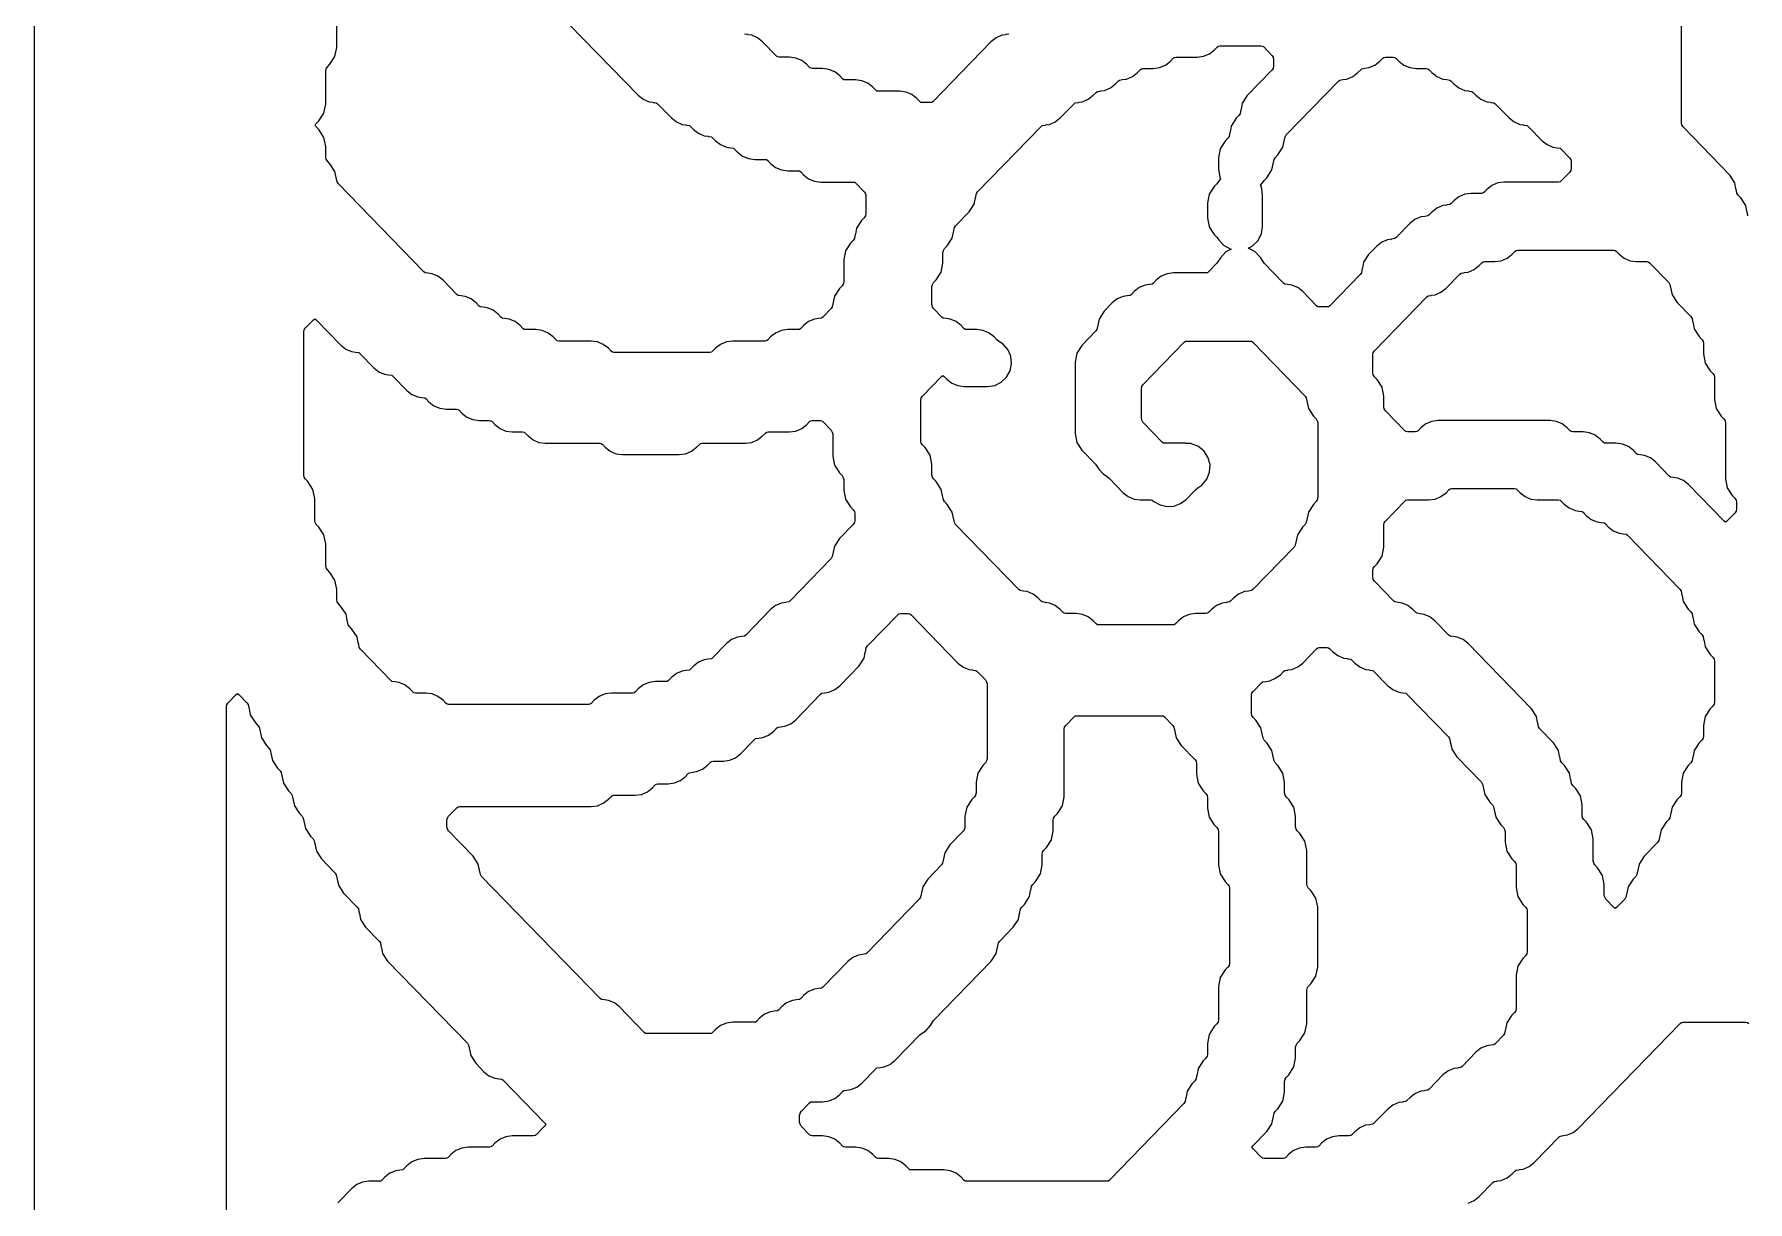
# Model space of a CAD drawing. Header units: millimetres. Extents: x 2 to 65, y 2 to 128.
# Drawn here: x 2 to 37.65, y 51.11 to 75.4 of the extents above; entities that cross this region are included whole.
import ezdxf

# ---------------------------------------------------------------- set-up
doc = ezdxf.new("R2010")
doc.units = ezdxf.units.MM
doc.layers.add('CUT', color=1, linetype='Continuous')

msp = doc.modelspace()

# ---------------------------------------------------------------- linework, layer by layer
at = {"layer": 'CUT'}
for points in [[(44.134, 2), (52.134, 2), (52.134, 5), (65.2679, 5), (65.2679, 125), (52.134, 125), (52.134, 128), (44.134, 128), (44.134, 125), (23.134, 125), (23.134, 128), (15.134, 128), (15.134, 125), (2, 125), (2, 5), (15.134, 5), (15.134, 2), (23.134, 2), (23.134, 5), (44.134, 5)], [(20.4476, 66.9386), (20.4476, 67.7871), (20.4564, 67.8319), (20.4813, 67.8701), (20.8784, 68.2792), (20.9063, 68.3), (20.9342, 68.2792), (20.9883, 68.2235), (21.0928, 68.1412), (21.2153, 68.0894), (21.3471, 68.0717), (21.8333, 68.0717), (21.9832, 68.0947), (22.1194, 68.1617), (22.2292, 68.2664), (22.3025, 68.3992), (22.3327, 68.5478), (22.3169, 68.6987), (22.2565, 68.8379), (22.1572, 68.9526), (22.086, 68.9965), (22.0297, 69.0408), (21.9709, 69.1014), (21.8664, 69.1837), (21.7439, 69.2355), (21.6121, 69.2532), (21.3983, 69.2532), (21.3667, 69.2574), (21.3417, 69.2771), (21.2829, 69.3377), (21.1784, 69.42), (21.0559, 69.4718), (20.9725, 69.483), (20.9728, 69.485), (20.9081, 69.4937), (20.883, 69.5134), (20.7106, 69.6911), (20.6857, 69.7293), (20.677, 69.774), (20.677, 70.15), (20.6857, 70.1948), (20.7106, 70.233), (20.7651, 70.2891), (20.8697, 70.4495), (20.9063, 70.6373), (20.9063, 70.8589), (20.915, 70.9036), (20.9399, 70.9418), (20.9944, 70.998), (21.099, 71.1583), (21.1236, 71.2846), (21.1264, 71.284), (21.1444, 71.3762), (21.1693, 71.4144), (21.4531, 71.7068), (21.5576, 71.8672), (21.5823, 71.9934), (21.585, 71.9929), (21.603, 72.0851), (21.6279, 72.1233), (22.947, 73.4824), (22.972, 73.5021), (23.0367, 73.5108), (23.0365, 73.5128), (23.1199, 73.524), (23.2424, 73.5758), (23.3469, 73.6581), (23.635, 73.9549), (23.66, 73.9747), (23.7247, 73.9833), (23.7244, 73.9854), (23.8079, 73.9966), (23.9304, 74.0484), (24.0349, 74.1307), (24.0936, 74.1912), (24.1187, 74.2109), (24.1834, 74.2196), (24.1831, 74.2217), (24.2665, 74.2329), (24.389, 74.2847), (24.4935, 74.367), (24.5523, 74.4275), (24.5773, 74.4472), (24.642, 74.4559), (24.6418, 74.458), (24.7252, 74.4692), (24.8477, 74.521), (24.9522, 74.6032), (25.0109, 74.6638), (25.036, 74.6835), (25.0676, 74.6878), (25.2813, 74.6878), (25.4132, 74.7055), (25.5356, 74.7573), (25.6401, 74.8395), (25.6989, 74.9001), (25.724, 74.9198), (25.7556, 74.9241), (26.1987, 74.9241), (26.3305, 74.9417), (26.453, 74.9936), (26.5575, 75.0758), (26.6162, 75.1364), (26.6413, 75.1561), (26.6729, 75.1603), (27.5234, 75.1603), (27.555, 75.1561), (27.5801, 75.1364), (27.7525, 74.9587), (27.7774, 74.9205), (27.7861, 74.8757), (27.7861, 74.7361), (27.7774, 74.6913), (27.7525, 74.6531), (27.2393, 74.1244), (27.1348, 73.964), (27.1102, 73.8378), (27.1074, 73.8383), (27.0894, 73.7462), (27.0645, 73.708), (27.01, 73.6518), (26.9055, 73.4915), (26.8808, 73.3652), (26.8781, 73.3658), (26.8601, 73.2736), (26.8352, 73.2354), (26.7807, 73.1792), (26.6761, 73.0189), (26.6395, 72.831), (26.6395, 72.5834), (26.6649, 72.4259), (26.6837, 72.3898), (26.638, 72.3395), (26.6058, 72.2902), (26.5514, 72.2341), (26.4468, 72.0737), (26.4102, 71.8859), (26.4102, 71.5825), (26.4468, 71.3946), (26.5514, 71.2343), (26.6058, 71.1781), (26.638, 71.1289), (26.7453, 71.0108), (26.8844, 70.9326), (26.9003, 70.9295), (26.7908, 70.8702), (26.6793, 70.7489), (26.6058, 70.6362), (26.4334, 70.4586), (26.4084, 70.4388), (26.3768, 70.4346), (25.7043, 70.4346), (25.5725, 70.4169), (25.45, 70.3651), (25.3455, 70.2828), (25.2868, 70.2223), (25.2617, 70.2026), (25.197, 70.1939), (25.1973, 70.1918), (25.1139, 70.1806), (24.9914, 70.1288), (24.8869, 70.0465), (24.8281, 69.986), (24.8031, 69.9663), (24.7384, 69.9576), (24.7386, 69.9555), (24.6552, 69.9443), (24.5327, 69.8925), (24.4282, 69.8103), (24.2581, 69.6349), (24.1535, 69.4746), (24.1289, 69.3483), (24.1261, 69.3489), (24.1081, 69.2567), (24.0832, 69.2185), (23.7994, 68.9261), (23.6949, 68.7657), (23.6582, 68.5778), (23.6582, 67.093), (23.6949, 66.9052), (23.7994, 66.7448), (24.0832, 66.4524), (24.148, 66.3531), (24.246, 66.2427), (24.314, 66.2011), (24.3695, 66.1575), (24.6576, 65.8606), (24.7621, 65.7784), (24.8845, 65.7265), (25.0164, 65.7089), (25.2301, 65.7089), (25.2617, 65.7046), (25.2962, 65.6775), (25.4231, 65.6048), (25.5656, 65.5719), (25.7114, 65.5817), (25.8483, 65.6332), (25.9643, 65.7221), (26.1576, 65.9212), (26.2119, 65.964), (26.2952, 66.0162), (26.3966, 66.1387), (26.4544, 66.2868), (26.4628, 66.4456), (26.4208, 66.599), (26.3329, 66.7315), (26.2077, 66.8297), (26.0581, 66.8836), (25.9515, 66.8864), (25.9515, 66.8903), (25.5262, 66.8903), (25.4946, 66.8945), (25.4696, 66.9143), (25.0678, 67.3282), (25.0429, 67.3664), (25.0342, 67.4112), (25.0342, 68.0234), (25.0429, 68.0682), (25.0678, 68.1064), (25.9282, 68.9929), (25.9533, 69.0126), (25.9849, 69.0169), (27.2941, 69.0169), (27.3257, 69.0126), (27.3507, 68.9929), (28.4405, 67.8701), (28.4654, 67.8319), (28.4834, 67.7397), (28.4861, 67.7403), (28.5107, 67.614), (28.6153, 67.4537), (28.6698, 67.3975), (28.6947, 67.3593), (28.7034, 67.3146), (28.7034, 65.7572), (28.6947, 65.7124), (28.6698, 65.6742), (28.6153, 65.6181), (28.5107, 65.4577), (28.4861, 65.3315), (28.4834, 65.332), (28.4654, 65.2398), (28.4405, 65.2016), (28.386, 65.1455), (28.2814, 64.9851), (28.2568, 64.8589), (28.254, 64.8594), (28.236, 64.7673), (28.2111, 64.7291), (27.3507, 63.8425), (27.3257, 63.8228), (27.261, 63.8141), (27.2612, 63.8121), (27.1778, 63.8009), (27.0553, 63.7491), (26.9508, 63.6668), (26.8921, 63.6062), (26.867, 63.5865), (26.8023, 63.5778), (26.8026, 63.5758), (26.7192, 63.5646), (26.5967, 63.5128), (26.4922, 63.4305), (26.4334, 63.37), (26.4084, 63.3502), (26.3768, 63.346), (26.163, 63.346), (26.0312, 63.3283), (25.9087, 63.2765), (25.8042, 63.1942), (25.7454, 63.1337), (25.7204, 63.1139), (25.6888, 63.1097), (24.1503, 63.1097), (24.1187, 63.1139), (24.0936, 63.1337), (24.0349, 63.1942), (23.9304, 63.2765), (23.8079, 63.3283), (23.6761, 63.346), (23.4623, 63.346), (23.4307, 63.3502), (23.4056, 63.37), (23.3469, 63.4305), (23.2424, 63.5128), (23.1199, 63.5646), (23.0365, 63.5758), (23.0367, 63.5778), (22.972, 63.5865), (22.947, 63.6062), (22.8882, 63.6668), (22.7837, 63.7491), (22.6612, 63.8009), (22.5778, 63.8121), (22.5781, 63.8141), (22.5134, 63.8228), (22.4883, 63.8425), (21.1693, 65.2016), (21.1444, 65.2398), (21.1264, 65.332), (21.1236, 65.3315), (21.099, 65.4577), (20.9944, 65.6181), (20.9399, 65.6742), (20.915, 65.7124), (20.897, 65.8046), (20.8943, 65.804), (20.8697, 65.9303), (20.7651, 66.0906), (20.7106, 66.1468), (20.6857, 66.185), (20.677, 66.2297), (20.677, 66.4513), (20.6403, 66.6392), (20.5358, 66.7995), (20.4813, 66.8556), (20.4564, 66.8938)], [(27.7495, 72.576), (27.7741, 72.7023), (27.7769, 72.7018), (27.7949, 72.7939), (27.8198, 72.8321), (27.8742, 72.8883), (27.9788, 73.0486), (28.0034, 73.1749), (28.0062, 73.1743), (28.0242, 73.2665), (28.0491, 73.3047), (29.1388, 74.4275), (29.1639, 74.4472), (29.2286, 74.4559), (29.2283, 74.458), (29.3117, 74.4692), (29.4342, 74.521), (29.5387, 74.6032), (29.5975, 74.6638), (29.6225, 74.6835), (29.6872, 74.6922), (29.687, 74.6943), (29.7704, 74.7055), (29.8929, 74.7573), (29.9974, 74.8395), (30.0561, 74.9001), (30.0812, 74.9198), (30.1128, 74.9241), (30.2753, 74.9241), (30.3069, 74.9198), (30.332, 74.9001), (30.3908, 74.8395), (30.4952, 74.7573), (30.6177, 74.7055), (30.7496, 74.6878), (30.9633, 74.6878), (30.9949, 74.6835), (31.02, 74.6638), (31.0787, 74.6032), (31.1832, 74.521), (31.3057, 74.4692), (31.3891, 74.458), (31.3889, 74.4559), (31.4536, 74.4472), (31.4786, 74.4275), (31.5374, 74.367), (31.6419, 74.2847), (31.7644, 74.2329), (31.8478, 74.2217), (31.8475, 74.2196), (31.9122, 74.2109), (31.9373, 74.1912), (31.996, 74.1307), (32.1005, 74.0484), (32.223, 73.9966), (32.3065, 73.9854), (32.3062, 73.9833), (32.3709, 73.9747), (32.3959, 73.9549), (32.684, 73.6581), (32.7885, 73.5758), (32.911, 73.524), (32.9944, 73.5128), (32.9942, 73.5108), (33.0589, 73.5021), (33.0839, 73.4824), (33.372, 73.1855), (33.4765, 73.1033), (33.599, 73.0514), (33.6824, 73.0402), (33.6821, 73.0382), (33.7468, 73.0295), (33.7719, 73.0098), (33.9443, 72.8321), (33.9692, 72.7939), (33.978, 72.7492), (33.978, 72.6095), (33.9692, 72.5647), (33.9443, 72.5265), (33.7719, 72.3489), (33.7468, 72.3291), (33.7152, 72.3249), (32.5842, 72.3249), (32.4524, 72.3072), (32.3299, 72.2554), (32.2254, 72.1731), (32.1666, 72.1126), (32.1416, 72.0928), (32.1099, 72.0886), (31.8962, 72.0886), (31.7644, 72.0709), (31.6419, 72.0191), (31.5374, 71.9368), (31.4786, 71.8763), (31.4536, 71.8566), (31.3889, 71.8479), (31.3891, 71.8458), (31.3057, 71.8346), (31.1832, 71.7828), (31.0787, 71.7006), (31.02, 71.64), (30.9949, 71.6203), (30.9302, 71.6116), (30.9305, 71.6095), (30.8471, 71.5983), (30.7246, 71.5465), (30.6201, 71.4643), (30.332, 71.1674), (30.3069, 71.1477), (30.2422, 71.139), (30.2425, 71.137), (30.1591, 71.1258), (30.0366, 71.074), (29.9321, 70.9917), (29.7619, 70.8164), (29.6574, 70.656), (29.6328, 70.5298), (29.63, 70.5303), (29.612, 70.4381), (29.5871, 70.3999), (28.956, 69.7497), (28.931, 69.73), (28.8994, 69.7257), (28.7368, 69.7257), (28.7052, 69.73), (28.6802, 69.7497), (28.3921, 70.0465), (28.2876, 70.1288), (28.1651, 70.1806), (28.0817, 70.1918), (28.0819, 70.1939), (28.0172, 70.2026), (27.9922, 70.2223), (27.5904, 70.6362), (27.517, 70.7489), (27.4055, 70.8702), (27.2606, 70.9487), (27.2551, 70.9496), (27.343, 70.992), (27.4576, 71.103), (27.5313, 71.2445), (27.5568, 71.402), (27.5568, 72.0664), (27.5313, 72.2239), (27.5125, 72.26), (27.5583, 72.3103), (27.5904, 72.3596), (27.6449, 72.4157)], [(29.8501, 68.7323), (29.8588, 68.7771), (29.8837, 68.8153), (30.9734, 69.9381), (30.9985, 69.9578), (31.0632, 69.9665), (31.0629, 69.9685), (31.1464, 69.9797), (31.2688, 70.0315), (31.3733, 70.1138), (31.6614, 70.4106), (31.6865, 70.4304), (31.7512, 70.439), (31.7509, 70.4411), (31.8343, 70.4523), (31.9568, 70.5041), (32.0613, 70.5864), (32.1201, 70.6469), (32.1451, 70.6666), (32.1767, 70.6709), (32.3905, 70.6709), (32.5223, 70.6886), (32.6448, 70.7404), (32.7493, 70.8227), (32.8081, 70.8832), (32.8331, 70.9029), (32.8647, 70.9072), (34.8619, 70.9072), (34.8935, 70.9029), (34.9185, 70.8832), (34.9773, 70.8227), (35.0818, 70.7404), (35.2043, 70.6886), (35.3361, 70.6709), (35.5499, 70.6709), (35.5815, 70.6666), (35.6065, 70.6469), (36.0083, 70.233), (36.0332, 70.1948), (36.0512, 70.1026), (36.0539, 70.1031), (36.0786, 69.9769), (36.1831, 69.8165), (36.4669, 69.5241), (36.4918, 69.4859), (36.5098, 69.3937), (36.5126, 69.3943), (36.5372, 69.268), (36.6418, 69.1077), (36.6963, 69.0515), (36.7212, 69.0133), (36.7299, 68.9686), (36.7299, 68.747), (36.7665, 68.5592), (36.8711, 68.3988), (36.9256, 68.3427), (36.9505, 68.3045), (36.9592, 68.2597), (36.9592, 67.8019), (36.9959, 67.614), (37.1004, 67.4537), (37.1549, 67.3975), (37.1798, 67.3593), (37.1886, 67.3146), (37.1886, 66.1479), (37.2252, 65.96), (37.3298, 65.7997), (37.3842, 65.7435), (37.4091, 65.7053), (37.4179, 65.6606), (37.4179, 65.5209), (37.4091, 65.4761), (37.3842, 65.4379), (37.2165, 65.2651), (37.1886, 65.2443), (37.1606, 65.2651), (36.4185, 66.0297), (36.314, 66.1119), (36.1916, 66.1637), (36.1081, 66.1749), (36.1084, 66.177), (36.0437, 66.1857), (36.0187, 66.2054), (35.7306, 66.5022), (35.6261, 66.5845), (35.5036, 66.6363), (35.4202, 66.6475), (35.4204, 66.6496), (35.3557, 66.6582), (35.3307, 66.678), (35.2719, 66.7385), (35.1674, 66.8208), (35.0449, 66.8726), (34.9131, 66.8903), (34.6993, 66.8903), (34.6677, 66.8945), (34.6427, 66.9143), (34.5839, 66.9748), (34.4794, 67.0571), (34.3569, 67.1089), (34.2251, 67.1266), (34.0114, 67.1266), (33.9798, 67.1308), (33.9547, 67.1505), (33.8959, 67.2111), (33.7914, 67.2934), (33.669, 67.3452), (33.5371, 67.3629), (31.2082, 67.3629), (31.0764, 67.3452), (30.9539, 67.2934), (30.8494, 67.2111), (30.7906, 67.1505), (30.7656, 67.1308), (30.734, 67.1266), (30.5714, 67.1266), (30.5398, 67.1308), (30.5148, 67.1505), (30.113, 67.5645), (30.0881, 67.6027), (30.0794, 67.6475), (30.0794, 67.869), (30.0428, 68.0569), (29.9382, 68.2172), (29.8837, 68.2734), (29.8588, 68.3116), (29.8501, 68.3563)], [(7.8626, 69.4607), (8.3753, 68.9324), (8.4798, 68.8501), (8.6023, 68.7983), (8.6857, 68.7871), (8.6854, 68.785), (8.7501, 68.7763), (8.7752, 68.7566), (9.0633, 68.4598), (9.1678, 68.3775), (9.2903, 68.3257), (9.3737, 68.3145), (9.3734, 68.3125), (9.4381, 68.3038), (9.4632, 68.2841), (9.7513, 67.9872), (9.8558, 67.9049), (9.9783, 67.8531), (10.0617, 67.8419), (10.0614, 67.8399), (10.1261, 67.8312), (10.1512, 67.8115), (10.2099, 67.7509), (10.3144, 67.6687), (10.4369, 67.6168), (10.5687, 67.5992), (10.7825, 67.5992), (10.8141, 67.5949), (10.8391, 67.5752), (10.8979, 67.5146), (11.0024, 67.4324), (11.1249, 67.3806), (11.2567, 67.3629), (11.4705, 67.3629), (11.5021, 67.3586), (11.5271, 67.3389), (11.5859, 67.2784), (11.6904, 67.1961), (11.8129, 67.1443), (11.9447, 67.1266), (12.1584, 67.1266), (12.1901, 67.1223), (12.2151, 67.1026), (12.2739, 67.0421), (12.3784, 66.9598), (12.5009, 66.908), (12.6327, 66.8903), (13.7637, 66.8903), (13.7953, 66.8861), (13.8204, 66.8663), (13.8792, 66.8058), (13.9837, 66.7235), (14.1061, 66.6717), (14.238, 66.654), (15.4203, 66.654), (15.5521, 66.6717), (15.6746, 66.7235), (15.7791, 66.8058), (15.8378, 66.8663), (15.8629, 66.8861), (15.8945, 66.8903), (16.7962, 66.8903), (16.928, 66.908), (17.0505, 66.9598), (17.155, 67.0421), (17.2138, 67.1026), (17.2388, 67.1223), (17.2704, 67.1266), (17.7135, 67.1266), (17.8454, 67.1443), (17.9678, 67.1961), (18.0723, 67.2784), (18.1311, 67.3389), (18.1562, 67.3586), (18.1878, 67.3629), (18.3503, 67.3629), (18.3819, 67.3586), (18.4069, 67.3389), (18.5794, 67.1612), (18.6043, 67.123), (18.613, 67.0783), (18.613, 66.6205), (18.6497, 66.4326), (18.7542, 66.2722), (18.8087, 66.2161), (18.8336, 66.1779), (18.8423, 66.1331), (18.8423, 65.9116), (18.879, 65.7237), (18.9835, 65.5634), (19.038, 65.5072), (19.0629, 65.469), (19.0717, 65.4243), (19.0717, 65.2846), (19.0629, 65.2398), (19.038, 65.2016), (18.7542, 64.9092), (18.6497, 64.7489), (18.625, 64.6226), (18.6223, 64.6231), (18.6043, 64.531), (18.5794, 64.4928), (17.719, 63.6062), (17.6939, 63.5865), (17.6292, 63.5778), (17.6295, 63.5758), (17.5461, 63.5646), (17.4236, 63.5128), (17.3191, 63.4305), (16.8017, 62.8974), (16.7766, 62.8777), (16.7119, 62.869), (16.7122, 62.8669), (16.6288, 62.8557), (16.5063, 62.8039), (16.4018, 62.7216), (16.1137, 62.4248), (16.0886, 62.4051), (16.0239, 62.3964), (16.0242, 62.3944), (15.9408, 62.3832), (15.8183, 62.3313), (15.7138, 62.2491), (15.655, 62.1885), (15.63, 62.1688), (15.5653, 62.1601), (15.5655, 62.1581), (15.4821, 62.1469), (15.3596, 62.0951), (15.2551, 62.0128), (15.1964, 61.9522), (15.1713, 61.9325), (15.1397, 61.9283), (14.9259, 61.9283), (14.7941, 61.9106), (14.6716, 61.8588), (14.5671, 61.7765), (14.5084, 61.7159), (14.4833, 61.6962), (14.4517, 61.692), (14.0086, 61.692), (13.8768, 61.6743), (13.7543, 61.6225), (13.6498, 61.5402), (13.5911, 61.4797), (13.566, 61.4599), (13.5344, 61.4557), (10.6199, 61.4557), (10.5883, 61.4599), (10.5633, 61.4797), (10.5045, 61.5402), (10.4, 61.6225), (10.2775, 61.6743), (10.1457, 61.692), (9.932, 61.692), (9.9004, 61.6962), (9.8753, 61.7159), (9.8165, 61.7765), (9.712, 61.8588), (9.5896, 61.9106), (9.5061, 61.9218), (9.5064, 61.9238), (9.4417, 61.9325), (9.4167, 61.9522), (8.7856, 62.6025), (8.7607, 62.6407), (8.7427, 62.7328), (8.7399, 62.7323), (8.7153, 62.8586), (8.6107, 63.0189), (8.5562, 63.075), (8.5313, 63.1132), (8.5134, 63.2054), (8.5106, 63.2049), (8.486, 63.3311), (8.3814, 63.4915), (8.3269, 63.5476), (8.302, 63.5858), (8.2933, 63.6306), (8.2933, 63.8521), (8.2566, 64.04), (8.1521, 64.2003), (8.0976, 64.2565), (8.0727, 64.2947), (8.0639, 64.3394), (8.0639, 64.7973), (8.0273, 64.9851), (7.9227, 65.1455), (7.8683, 65.2016), (7.8434, 65.2398), (7.8346, 65.2846), (7.8346, 65.7424), (7.798, 65.9303), (7.6934, 66.0906), (7.6389, 66.1468), (7.614, 66.185), (7.6053, 66.2297), (7.6053, 69.2049), (7.614, 69.2496), (7.6389, 69.2878), (7.8067, 69.4607), (7.8346, 69.4815)], [(31.4572, 65.9409), (31.4888, 65.9451), (32.7979, 65.9451), (32.8295, 65.9409), (32.8546, 65.9212), (32.9134, 65.8606), (33.0179, 65.7784), (33.1403, 65.7265), (33.2722, 65.7089), (33.7152, 65.7089), (33.7468, 65.7046), (33.7719, 65.6849), (33.8307, 65.6243), (33.9352, 65.5421), (34.0576, 65.4903), (34.1411, 65.4791), (34.1408, 65.477), (34.2055, 65.4683), (34.2306, 65.4486), (34.2893, 65.3881), (34.3938, 65.3058), (34.5163, 65.254), (34.5997, 65.2428), (34.5995, 65.2407), (34.6642, 65.232), (34.6892, 65.2123), (34.748, 65.1518), (34.8525, 65.0695), (34.975, 65.0177), (35.0584, 65.0065), (35.0581, 65.0044), (35.1228, 64.9958), (35.1479, 64.976), (36.2376, 63.8532), (36.2625, 63.815), (36.2805, 63.7229), (36.2833, 63.7234), (36.3079, 63.5971), (36.4124, 63.4368), (36.4669, 63.3807), (36.4918, 63.3425), (36.5098, 63.2503), (36.5126, 63.2508), (36.5372, 63.1246), (36.6418, 62.9642), (36.6963, 62.9081), (36.7212, 62.8699), (36.7391, 62.7777), (36.7419, 62.7782), (36.7665, 62.652), (36.8711, 62.4916), (36.9256, 62.4355), (36.9505, 62.3973), (36.9592, 62.3525), (36.9592, 61.504), (36.9505, 61.4592), (36.9256, 61.421), (36.8711, 61.3649), (36.7665, 61.2046), (36.7299, 61.0167), (36.7299, 60.7951), (36.7212, 60.7504), (36.6963, 60.7122), (36.6418, 60.656), (36.5372, 60.4957), (36.5126, 60.3694), (36.5098, 60.37), (36.4918, 60.2778), (36.4669, 60.2396), (36.4124, 60.1835), (36.3079, 60.0231), (36.2712, 59.8352), (36.2712, 59.6137), (36.2625, 59.5689), (36.2376, 59.5307), (36.1831, 59.4746), (36.0786, 59.3143), (36.0539, 59.188), (36.0512, 59.1885), (36.0332, 59.0964), (36.0083, 59.0582), (35.9538, 59.002), (35.8492, 58.8417), (35.8246, 58.7154), (35.8218, 58.716), (35.8039, 58.6238), (35.7789, 58.5856), (35.4951, 58.2932), (35.3906, 58.1328), (35.366, 58.0066), (35.3632, 58.0071), (35.3452, 57.9149), (35.3203, 57.8767), (35.2658, 57.8206), (35.1612, 57.6602), (35.1366, 57.534), (35.1339, 57.5345), (35.1159, 57.4424), (35.091, 57.4042), (34.9232, 57.2313), (34.8953, 57.2105), (34.8673, 57.2313), (34.6996, 57.4042), (34.6747, 57.4424), (34.6659, 57.4871), (34.6659, 57.7086), (34.6293, 57.8965), (34.5247, 58.0569), (34.4703, 58.113), (34.4454, 58.1512), (34.4366, 58.196), (34.4366, 58.6538), (34.4, 58.8417), (34.2954, 59.002), (34.2409, 59.0582), (34.216, 59.0964), (34.2073, 59.1411), (34.2073, 59.3627), (34.1707, 59.5505), (34.0661, 59.7109), (34.0116, 59.767), (33.9867, 59.8052), (33.9687, 59.8974), (33.9659, 59.8969), (33.9413, 60.0231), (33.8368, 60.1835), (33.7823, 60.2396), (33.7574, 60.2778), (33.7394, 60.37), (33.7366, 60.3694), (33.712, 60.4957), (33.6074, 60.656), (33.3236, 60.9485), (33.2987, 60.9867), (33.2807, 61.0788), (33.278, 61.0783), (33.2533, 61.2046), (33.1488, 61.3649), (31.832, 62.7216), (31.7275, 62.8039), (31.605, 62.8557), (31.5216, 62.8669), (31.5219, 62.869), (31.4572, 62.8777), (31.4321, 62.8974), (31.144, 63.1942), (31.0395, 63.2765), (30.917, 63.3283), (30.8336, 63.3395), (30.8339, 63.3415), (30.7692, 63.3502), (30.7441, 63.37), (30.6854, 63.4305), (30.5809, 63.5128), (30.4584, 63.5646), (30.3749, 63.5758), (30.3752, 63.5778), (30.3105, 63.5865), (30.2855, 63.6062), (29.8837, 64.0202), (29.8588, 64.0584), (29.8501, 64.1032), (29.8501, 64.2428), (29.8588, 64.2876), (29.8837, 64.3258), (29.9382, 64.3819), (30.0428, 64.5423), (30.0794, 64.7302), (30.0794, 65.188), (30.0881, 65.2327), (30.113, 65.2709), (30.5148, 65.6849), (30.5398, 65.7046), (30.5714, 65.7089), (31.0145, 65.7089), (31.1464, 65.7265), (31.2688, 65.7784), (31.3733, 65.8606), (31.4321, 65.9212)], [(14.7573, 59.6349), (14.8617, 59.7172), (14.9205, 59.7777), (14.9456, 59.7974), (14.9772, 59.8017), (15.1909, 59.8017), (15.3227, 59.8194), (15.4452, 59.8712), (15.5497, 59.9535), (15.6085, 60.014), (15.6336, 60.0337), (15.6983, 60.0424), (15.698, 60.0445), (15.7814, 60.0557), (15.9039, 60.1075), (16.0084, 60.1897), (16.0672, 60.2503), (16.0922, 60.27), (16.1238, 60.2743), (16.3376, 60.2743), (16.4694, 60.2919), (16.5919, 60.3438), (16.6964, 60.426), (16.9845, 60.7229), (17.0095, 60.7426), (17.0742, 60.7513), (17.0739, 60.7533), (17.1574, 60.7645), (17.2799, 60.8163), (17.3844, 60.8986), (17.4431, 60.9592), (17.4682, 60.9789), (17.5329, 60.9876), (17.5326, 60.9896), (17.616, 61.0008), (17.7385, 61.0526), (17.843, 61.1349), (18.3604, 61.668), (18.3855, 61.6877), (18.4502, 61.6964), (18.4499, 61.6985), (18.5333, 61.7097), (18.6558, 61.7615), (18.7603, 61.8438), (19.1598, 62.2554), (19.2644, 62.4157), (19.289, 62.542), (19.2918, 62.5414), (19.3097, 62.6336), (19.3346, 62.6718), (19.9657, 63.322), (19.9908, 63.3418), (20.0224, 63.346), (20.1849, 63.346), (20.2165, 63.3418), (20.2416, 63.322), (21.2176, 62.3163), (21.3221, 62.2341), (21.4446, 62.1822), (21.5281, 62.1711), (21.5278, 62.169), (21.5925, 62.1603), (21.6175, 62.1406), (21.79, 61.9629), (21.8149, 61.9247), (21.8236, 61.88), (21.8236, 60.3226), (21.8149, 60.2778), (21.79, 60.2396), (21.7355, 60.1835), (21.6309, 60.0231), (21.5943, 59.8352), (21.5943, 59.6137), (21.5855, 59.5689), (21.5606, 59.5307), (21.5062, 59.4746), (21.4016, 59.3143), (21.3649, 59.1264), (21.3649, 58.9048), (21.3562, 58.8601), (21.3313, 58.8219), (21.0475, 58.5295), (20.9429, 58.3691), (20.9183, 58.2429), (20.9155, 58.2434), (20.8976, 58.1512), (20.8727, 58.113), (20.5888, 57.8206), (20.4843, 57.6602), (20.4597, 57.534), (20.4569, 57.5345), (20.4389, 57.4424), (20.414, 57.4042), (19.3243, 56.2813), (19.2992, 56.2616), (19.2345, 56.2529), (19.2348, 56.2509), (19.1514, 56.2397), (19.0289, 56.1879), (18.9244, 56.1056), (18.4069, 55.5725), (18.3819, 55.5528), (18.3172, 55.5441), (18.3175, 55.542), (18.234, 55.5308), (18.1116, 55.479), (18.0071, 55.3968), (17.9483, 55.3362), (17.9232, 55.3165), (17.8585, 55.3078), (17.8588, 55.3057), (17.7754, 55.2945), (17.6529, 55.2427), (17.5484, 55.1605), (17.4896, 55.0999), (17.4646, 55.0802), (17.3999, 55.0715), (17.4002, 55.0695), (17.3167, 55.0583), (17.1942, 55.0064), (17.0898, 54.9242), (17.031, 54.8636), (17.0059, 54.8439), (16.9743, 54.8397), (16.5312, 54.8397), (16.3994, 54.822), (16.2769, 54.7702), (16.1724, 54.6879), (16.1137, 54.6273), (16.0886, 54.6076), (16.057, 54.6034), (14.7478, 54.6034), (14.7162, 54.6076), (14.6912, 54.6273), (14.1738, 55.1605), (14.0693, 55.2427), (13.9468, 55.2945), (13.8634, 55.3057), (13.8636, 55.3078), (13.7989, 55.3165), (13.7739, 55.3362), (11.3082, 57.8767), (11.2833, 57.9149), (11.2653, 58.0071), (11.2625, 58.0066), (11.2379, 58.1328), (11.1333, 58.2932), (10.6202, 58.8219), (10.5953, 58.8601), (10.5866, 58.9048), (10.5866, 59.0445), (10.5953, 59.0893), (10.6202, 59.1275), (10.7926, 59.3051), (10.8177, 59.3249), (10.8493, 59.3291), (13.5856, 59.3291), (13.7175, 59.3468), (13.8399, 59.3986), (13.9444, 59.4809), (14.0032, 59.5414), (14.0283, 59.5612), (14.0599, 59.5654), (14.503, 59.5654), (14.6348, 59.5831)], [(28.0154, 53.6099), (28.0242, 53.6547), (28.0491, 53.6929), (28.1036, 53.749), (28.2081, 53.9094), (28.2448, 54.0973), (28.2448, 54.3188), (28.2535, 54.3635), (28.2784, 54.4018), (28.3329, 54.4579), (28.4375, 54.6182), (28.4741, 54.8061), (28.4741, 55.5002), (28.4828, 55.545), (28.5077, 55.5832), (28.5622, 55.6393), (28.6668, 55.7997), (28.7034, 55.9876), (28.7034, 57.2361), (28.6668, 57.424), (28.5622, 57.5843), (28.5077, 57.6404), (28.4828, 57.6786), (28.4741, 57.7234), (28.4741, 58.4175), (28.4375, 58.6054), (28.3329, 58.7657), (28.2784, 58.8219), (28.2535, 58.8601), (28.2448, 58.9048), (28.2448, 59.1264), (28.2081, 59.3143), (28.1036, 59.4746), (28.0491, 59.5307), (28.0242, 59.5689), (28.0154, 59.6137), (28.0154, 59.8352), (27.9788, 60.0231), (27.8742, 60.1835), (27.8198, 60.2396), (27.7949, 60.2778), (27.7769, 60.37), (27.7741, 60.3694), (27.7495, 60.4957), (27.6449, 60.656), (27.5904, 60.7122), (27.5655, 60.7504), (27.5475, 60.8425), (27.5448, 60.842), (27.5202, 60.9683), (27.4156, 61.1286), (27.3611, 61.1847), (27.3362, 61.2229), (27.3275, 61.2677), (27.3275, 61.6437), (27.3362, 61.6884), (27.3611, 61.7266), (27.5335, 61.9043), (27.5586, 61.924), (27.6233, 61.9327), (27.623, 61.9348), (27.7064, 61.946), (27.8289, 61.9978), (27.9334, 62.08), (27.9922, 62.1406), (28.0172, 62.1603), (28.0819, 62.169), (28.0817, 62.1711), (28.1651, 62.1822), (28.2876, 62.2341), (28.3921, 62.3163), (28.6802, 62.6132), (28.7052, 62.6329), (28.7368, 62.6371), (28.8994, 62.6371), (28.931, 62.6329), (28.956, 62.6132), (29.0148, 62.5526), (29.1193, 62.4703), (29.2418, 62.4185), (29.3252, 62.4073), (29.3249, 62.4053), (29.3896, 62.3966), (29.4147, 62.3769), (29.4734, 62.3163), (29.5779, 62.2341), (29.7004, 62.1822), (29.7838, 62.1711), (29.7836, 62.169), (29.8483, 62.1603), (29.8733, 62.1406), (30.1614, 61.8438), (30.2659, 61.7615), (30.3884, 61.7097), (30.4718, 61.6985), (30.4716, 61.6964), (30.5363, 61.6877), (30.5613, 61.668), (31.4217, 60.7815), (31.4466, 60.7433), (31.4646, 60.6511), (31.4674, 60.6517), (31.492, 60.5254), (31.5966, 60.3651), (32.1097, 59.8363), (32.1346, 59.7981), (32.1526, 59.706), (32.1554, 59.7065), (32.18, 59.5803), (32.2845, 59.4199), (32.339, 59.3638), (32.3639, 59.3256), (32.3819, 59.2334), (32.3847, 59.2339), (32.4093, 59.1077), (32.5139, 58.9473), (32.5684, 58.8912), (32.5933, 58.853), (32.602, 58.8082), (32.602, 58.5867), (32.6386, 58.3988), (32.7432, 58.2385), (32.7977, 58.1823), (32.8226, 58.1441), (32.8313, 58.0994), (32.8313, 57.6416), (32.868, 57.4537), (32.9725, 57.2933), (33.027, 57.2372), (33.0519, 57.199), (33.0607, 57.1542), (33.0607, 56.3057), (33.0519, 56.2609), (33.027, 56.2227), (32.9725, 56.1666), (32.868, 56.0062), (32.8313, 55.8184), (32.8313, 55.1243), (32.8226, 55.0795), (32.7977, 55.0413), (32.7432, 54.9851), (32.6386, 54.8248), (32.614, 54.6985), (32.6112, 54.6991), (32.5933, 54.6069), (32.5684, 54.5687), (32.3959, 54.3911), (32.3709, 54.3713), (32.3062, 54.3626), (32.3065, 54.3606), (32.223, 54.3494), (32.1005, 54.2976), (31.996, 54.2153), (31.7079, 53.9185), (31.6829, 53.8988), (31.6182, 53.8901), (31.6185, 53.888), (31.535, 53.8768), (31.4126, 53.825), (31.3081, 53.7427), (31.02, 53.4459), (30.9949, 53.4262), (30.9302, 53.4175), (30.9305, 53.4154), (30.8471, 53.4043), (30.7246, 53.3524), (30.6201, 53.2702), (30.5613, 53.2096), (30.5363, 53.1899), (30.4716, 53.1812), (30.4718, 53.1792), (30.3884, 53.168), (30.2659, 53.1162), (30.1614, 53.0339), (29.8733, 52.737), (29.8483, 52.7173), (29.7836, 52.7086), (29.7838, 52.7066), (29.7004, 52.6954), (29.5779, 52.6436), (29.4734, 52.5613), (29.4147, 52.5008), (29.3896, 52.481), (29.358, 52.4768), (29.1443, 52.4768), (29.0124, 52.4591), (28.89, 52.4073), (28.7855, 52.325), (28.7267, 52.2645), (28.7016, 52.2447), (28.67, 52.2405), (28.4563, 52.2405), (28.3245, 52.2228), (28.202, 52.171), (28.0975, 52.0887), (28.0387, 52.0282), (28.0137, 52.0085), (27.9821, 52.0042), (27.5902, 52.0042), (27.5586, 52.0085), (27.5335, 52.0282), (27.3543, 52.2128), (27.3347, 52.2405), (27.3543, 52.2682), (27.6449, 52.5676), (27.7495, 52.7279), (27.7741, 52.8542), (27.7769, 52.8537), (27.7949, 52.9458), (27.8198, 52.984), (27.8742, 53.0402), (27.9788, 53.2005), (28.0154, 53.3884)], [(19.1145, 53.4914), (19.219, 53.5737), (19.5071, 53.8705), (19.5321, 53.8903), (19.5968, 53.899), (19.5966, 53.901), (19.68, 53.9122), (19.8025, 53.964), (19.907, 54.0463), (20.4244, 54.5794), (20.4798, 54.6231), (20.5478, 54.6646), (20.6459, 54.775), (20.7106, 54.8743), (21.9117, 56.1119), (22.0163, 56.2722), (22.0409, 56.3985), (22.0437, 56.398), (22.0617, 56.4901), (22.0866, 56.5283), (22.3704, 56.8208), (22.4749, 56.9811), (22.4996, 57.1074), (22.5023, 57.1068), (22.5203, 57.199), (22.5452, 57.2372), (22.5997, 57.2933), (22.7043, 57.4537), (22.7289, 57.5799), (22.7317, 57.5794), (22.7496, 57.6716), (22.7746, 57.7098), (22.829, 57.7659), (22.9336, 57.9263), (22.9702, 58.1141), (22.9702, 58.3357), (22.979, 58.3804), (23.0039, 58.4186), (23.0584, 58.4748), (23.1629, 58.6351), (23.1996, 58.823), (23.1996, 59.0445), (23.2083, 59.0893), (23.2332, 59.1275), (23.2877, 59.1836), (23.3923, 59.344), (23.4289, 59.5319), (23.4289, 60.9348), (23.4376, 60.9796), (23.4625, 61.0178), (23.635, 61.1954), (23.66, 61.2152), (23.6916, 61.2194), (25.4594, 61.2194), (25.4911, 61.2152), (25.5161, 61.1954), (25.6885, 61.0178), (25.7134, 60.9796), (25.7314, 60.8874), (25.7342, 60.888), (25.7588, 60.7617), (25.8634, 60.6013), (26.1472, 60.3089), (26.1721, 60.2707), (26.1808, 60.226), (26.1808, 60.0044), (26.2175, 59.8165), (26.322, 59.6562), (26.3765, 59.6001), (26.4014, 59.5619), (26.4102, 59.5171), (26.4102, 59.2956), (26.4468, 59.1077), (26.5514, 58.9473), (26.6058, 58.8912), (26.6308, 58.853), (26.6395, 58.8082), (26.6395, 58.1141), (26.6761, 57.9263), (26.7807, 57.7659), (26.8352, 57.7098), (26.8601, 57.6716), (26.8688, 57.6268), (26.8688, 56.0694), (26.8601, 56.0246), (26.8352, 55.9864), (26.7807, 55.9303), (26.6761, 55.77), (26.6395, 55.5821), (26.6395, 54.888), (26.6308, 54.8432), (26.6058, 54.805), (26.5514, 54.7489), (26.4468, 54.5885), (26.4102, 54.4006), (26.4102, 54.1791), (26.4014, 54.1343), (26.3765, 54.0961), (26.322, 54.04), (26.2175, 53.8797), (26.1928, 53.7534), (26.1901, 53.7539), (26.1721, 53.6618), (26.1472, 53.6236), (26.0927, 53.5674), (25.9881, 53.4071), (25.9635, 53.2808), (25.9607, 53.2814), (25.9428, 53.1892), (25.9179, 53.151), (24.3695, 51.5556), (24.3444, 51.5359), (24.3128, 51.5316), (21.3983, 51.5316), (21.3667, 51.5359), (21.3417, 51.5556), (21.2829, 51.6162), (21.1784, 51.6984), (21.0559, 51.7502), (20.9241, 51.7679), (20.2517, 51.7679), (20.2201, 51.7722), (20.1951, 51.7919), (20.1363, 51.8524), (20.0318, 51.9347), (19.9093, 51.9865), (19.7775, 52.0042), (19.5637, 52.0042), (19.5321, 52.0085), (19.5071, 52.0282), (19.4483, 52.0887), (19.3438, 52.171), (19.2213, 52.2228), (19.0895, 52.2405), (18.8757, 52.2405), (18.8441, 52.2447), (18.8191, 52.2645), (18.7603, 52.325), (18.6558, 52.4073), (18.5333, 52.4591), (18.4015, 52.4768), (18.1878, 52.4768), (18.1562, 52.481), (18.1311, 52.5008), (17.9587, 52.6784), (17.9338, 52.7166), (17.925, 52.7614), (17.925, 52.9011), (17.9338, 52.9458), (17.9587, 52.984), (18.1311, 53.1617), (18.1562, 53.1814), (18.1878, 53.1857), (18.4015, 53.1857), (18.5333, 53.2033), (18.6558, 53.2552), (18.7603, 53.3374), (18.8191, 53.398), (18.8441, 53.4177), (18.9088, 53.4264), (18.9086, 53.4284), (18.992, 53.4396)]]:
    msp.add_lwpolyline(points, close=True, dxfattribs=at)
for points in [[(37.6559, 71.6196), (37.638, 71.7117), (37.6352, 71.7112), (37.6106, 71.8375), (37.506, 71.9978), (37.4515, 72.0539), (37.4266, 72.0921), (37.4086, 72.1843), (37.4059, 72.1838), (37.3812, 72.31), (37.2767, 72.4704), (36.3049, 73.4717), (36.28, 73.5099), (36.2712, 73.5546), (36.2712, 76.2935)], [(12.5624, 76.1963), (14.5671, 74.1307), (14.6716, 74.0484), (14.7941, 73.9966), (14.8776, 73.9854), (14.8773, 73.9833), (14.942, 73.9747), (14.967, 73.9549), (15.2551, 73.6581), (15.3596, 73.5758), (15.4821, 73.524), (15.5655, 73.5128), (15.5653, 73.5108), (15.63, 73.5021), (15.655, 73.4824), (15.7138, 73.4218), (15.8183, 73.3395), (15.9408, 73.2877), (16.0242, 73.2765), (16.0239, 73.2745), (16.0886, 73.2658), (16.1137, 73.2461), (16.1724, 73.1855), (16.2769, 73.1033), (16.3994, 73.0514), (16.4828, 73.0402), (16.4826, 73.0382), (16.5473, 73.0295), (16.5723, 73.0098), (16.6311, 72.9492), (16.7356, 72.867), (16.8581, 72.8152), (16.9899, 72.7975), (17.2037, 72.7975), (17.2353, 72.7932), (17.2603, 72.7735), (17.3191, 72.713), (17.4236, 72.6307), (17.5461, 72.5789), (17.6779, 72.5612), (17.8916, 72.5612), (17.9232, 72.5569), (17.9483, 72.5372), (18.0071, 72.4767), (18.1116, 72.3944), (18.234, 72.3426), (18.3659, 72.3249), (19.0383, 72.3249), (19.0699, 72.3207), (19.0949, 72.3009), (19.2674, 72.1233), (19.2923, 72.0851), (19.301, 72.0403), (19.301, 71.6643), (19.2923, 71.6196), (19.2674, 71.5814), (19.2129, 71.5252), (19.1083, 71.3649), (19.0837, 71.2386), (19.0809, 71.2392), (19.0629, 71.147), (19.038, 71.1088), (18.9835, 71.0527), (18.879, 70.8923), (18.8423, 70.7044), (18.8423, 70.2466), (18.8336, 70.2019), (18.8087, 70.1637), (18.7542, 70.1075), (18.6497, 69.9472), (18.625, 69.8209), (18.6223, 69.8215), (18.6043, 69.7293), (18.5794, 69.6911), (18.4069, 69.5134), (18.3819, 69.4937), (18.3172, 69.485), (18.3175, 69.483), (18.234, 69.4718), (18.1116, 69.42), (18.0071, 69.3377), (17.9483, 69.2771), (17.9232, 69.2574), (17.8916, 69.2532), (17.6779, 69.2532), (17.5461, 69.2355), (17.4236, 69.1837), (17.3191, 69.1014), (17.2603, 69.0408), (17.2353, 69.0211), (17.2037, 69.0169), (16.5312, 69.0169), (16.3994, 68.9992), (16.2769, 68.9474), (16.1724, 68.8651), (16.1137, 68.8046), (16.0886, 68.7848), (16.057, 68.7806), (14.0599, 68.7806), (14.0283, 68.7848), (14.0032, 68.8046), (13.9444, 68.8651), (13.8399, 68.9474), (13.7175, 68.9992), (13.5856, 69.0169), (12.9132, 69.0169), (12.8816, 69.0211), (12.8566, 69.0408), (12.7978, 69.1014), (12.6933, 69.1837), (12.5708, 69.2355), (12.439, 69.2532), (12.2252, 69.2532), (12.1936, 69.2574), (12.1686, 69.2771), (12.1098, 69.3377), (12.0053, 69.42), (11.8828, 69.4718), (11.7994, 69.483), (11.7997, 69.485), (11.735, 69.4937), (11.7099, 69.5134), (11.6512, 69.574), (11.5467, 69.6562), (11.4242, 69.7081), (11.3408, 69.7192), (11.341, 69.7213), (11.2763, 69.73), (11.2513, 69.7497), (11.1925, 69.8103), (11.088, 69.8925), (10.9655, 69.9443), (10.8821, 69.9555), (10.8824, 69.9576), (10.8177, 69.9663), (10.7926, 69.986), (10.5045, 70.2828), (10.4, 70.3651), (10.2775, 70.4169), (10.1941, 70.4281), (10.1944, 70.4302), (10.1297, 70.4388), (10.1046, 70.4586), (8.3269, 72.2902), (8.302, 72.3284), (8.284, 72.4206), (8.2813, 72.4201), (8.2566, 72.5463), (8.1521, 72.7067), (8.0976, 72.7628), (8.0727, 72.801), (8.0639, 72.8458), (8.0639, 73.0673), (8.0273, 73.2552), (7.9227, 73.4155), (7.8615, 73.4786), (7.8419, 73.5063), (7.8615, 73.534), (7.9227, 73.5971), (8.0273, 73.7575), (8.0639, 73.9454), (8.0639, 74.6395), (8.0727, 74.6842), (8.0976, 74.7224), (8.1521, 74.7786), (8.2566, 74.9389), (8.2933, 75.1268), (8.2933, 75.5846)], [(22.2805, 75.4009), (22.2158, 75.3922), (22.216, 75.3901), (22.1326, 75.3789), (22.0101, 75.3271), (21.9056, 75.2449), (20.7002, 74.0029), (20.6752, 73.9831), (20.6436, 73.9789), (20.481, 73.9789), (20.4494, 73.9831), (20.4244, 74.0029), (20.3656, 74.0634), (20.2611, 74.1457), (20.1386, 74.1975), (20.0068, 74.2152), (19.5637, 74.2152), (19.5321, 74.2194), (19.5071, 74.2392), (19.4483, 74.2997), (19.3438, 74.382), (19.2213, 74.4338), (19.0895, 74.4515), (18.8757, 74.4515), (18.8441, 74.4557), (18.8191, 74.4754), (18.7603, 74.536), (18.6558, 74.6183), (18.5333, 74.6701), (18.4015, 74.6878), (18.1878, 74.6878), (18.1562, 74.692), (18.1311, 74.7117), (18.0723, 74.7723), (17.9678, 74.8546), (17.8454, 74.9064), (17.7135, 74.9241), (17.4998, 74.9241), (17.4682, 74.9283), (17.4431, 74.948), (17.155, 75.2449), (17.0505, 75.3271), (16.928, 75.3789), (16.8446, 75.3901), (16.8449, 75.3922), (16.7802, 75.4009)], [(6, 49.6897), (6, 61.4074), (6.0087, 61.4522), (6.0336, 61.4904), (6.2014, 61.6632), (6.2293, 61.684), (6.2573, 61.6632), (6.425, 61.4904), (6.4499, 61.4522), (6.4679, 61.36), (6.4707, 61.3605), (6.4953, 61.2343), (6.5999, 61.0739), (6.6543, 61.0178), (6.6793, 60.9796), (6.6972, 60.8874), (6.7, 60.888), (6.7246, 60.7617), (6.8292, 60.6013), (6.8837, 60.5452), (6.9086, 60.507), (6.9266, 60.4148), (6.9293, 60.4154), (6.954, 60.2891), (7.0585, 60.1288), (7.113, 60.0726), (7.1379, 60.0344), (7.1559, 59.9423), (7.1587, 59.9428), (7.1833, 59.8165), (7.2878, 59.6562), (7.3423, 59.6001), (7.3672, 59.5619), (7.3852, 59.4697), (7.388, 59.4702), (7.4126, 59.344), (7.5172, 59.1836), (7.5717, 59.1275), (7.5966, 59.0893), (7.6145, 58.9971), (7.6173, 58.9977), (7.6419, 58.8714), (7.7465, 58.7111), (7.801, 58.6549), (7.8259, 58.6167), (7.8439, 58.5245), (7.8466, 58.5251), (7.8713, 58.3988), (7.9758, 58.2385), (8.2596, 57.9461), (8.2845, 57.9079), (8.3025, 57.8157), (8.3053, 57.8162), (8.3299, 57.69), (8.4345, 57.5296), (8.7183, 57.2372), (8.7432, 57.199), (8.7612, 57.1068), (8.764, 57.1074), (8.7886, 56.9811), (8.8931, 56.8208), (9.1769, 56.5283), (9.2019, 56.4901), (9.2198, 56.398), (9.2226, 56.3985), (9.2472, 56.2722), (9.3518, 56.1119), (11.0116, 54.4018), (11.0365, 54.3635), (11.0545, 54.2714), (11.0572, 54.2719), (11.0819, 54.1457), (11.1864, 53.9853), (11.3566, 53.81), (11.4611, 53.7277), (11.5835, 53.6759), (11.667, 53.6647), (11.6667, 53.6627), (11.7314, 53.654), (11.7564, 53.6343), (12.6236, 52.7408), (12.6432, 52.7131), (12.6236, 52.6854), (12.4444, 52.5008), (12.4194, 52.481), (12.3878, 52.4768), (11.9447, 52.4768), (11.8129, 52.4591), (11.6904, 52.4073), (11.5859, 52.325), (11.5271, 52.2645), (11.5021, 52.2447), (11.4705, 52.2405), (11.0274, 52.2405), (10.8956, 52.2228), (10.7731, 52.171), (10.6686, 52.0887), (10.6098, 52.0282), (10.5848, 52.0085), (10.5532, 52.0042), (10.1101, 52.0042), (9.9783, 51.9865), (9.8558, 51.9347), (9.7513, 51.8524), (9.6925, 51.7919), (9.6674, 51.7722), (9.6027, 51.7635), (9.603, 51.7614), (9.5196, 51.7502), (9.3971, 51.6984), (9.2926, 51.6162), (9.2338, 51.5556), (9.2088, 51.5359), (9.1772, 51.5316), (8.9634, 51.5316), (8.8316, 51.514), (8.7091, 51.4621), (8.6046, 51.3799), (8.3165, 51.083)], [(31.8343, 51.0768), (31.9568, 51.1286), (32.0613, 51.2108), (32.3494, 51.5077), (32.3745, 51.5274), (32.4392, 51.5361), (32.4389, 51.5381), (32.5223, 51.5493), (32.6448, 51.6011), (32.7493, 51.6834), (32.8081, 51.744), (32.8331, 51.7637), (32.8978, 51.7724), (32.8976, 51.7744), (32.981, 51.7856), (33.1035, 51.8374), (33.208, 51.9197), (33.7254, 52.4528), (33.7504, 52.4726), (33.8151, 52.4812), (33.8149, 52.4833), (33.8983, 52.4945), (34.0208, 52.5463), (34.1253, 52.6286), (36.248, 54.8157), (36.273, 54.8354), (36.3046, 54.8397), (37.6138, 54.8397), (37.6454, 54.8354), (37.6705, 54.8157)]]:
    msp.add_lwpolyline(points, dxfattribs=at)

doc.saveas('drawing.dxf')
